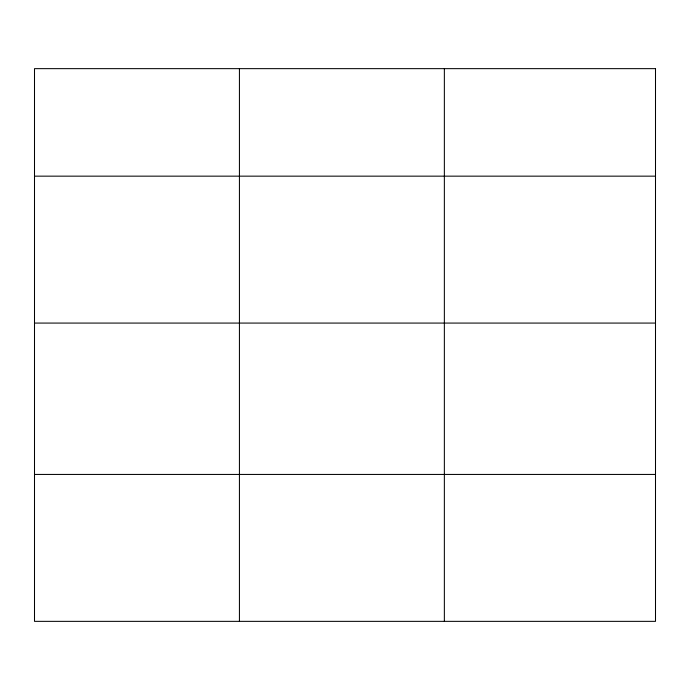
<?xml version="1.0" encoding="UTF-8"?>
<svg xmlns="http://www.w3.org/2000/svg" width="690" height="690" viewBox="0 0 690 690"><rect width="100%" height="100%" fill="white"/><g stroke="black" fill="none" stroke-linecap="round" stroke-linejoin="round"><path stroke-width="1.03" d="M34.5 176.157L655.5 176.157M34.5 323.075L655.5 323.075M34.5 474.435L655.5 474.435M444.36 68.646L444.36 621.354M239.43 68.646L239.43 621.354M655.5 68.646L34.5 68.646L34.5 621.354L655.5 621.354L655.5 68.646"/></g></svg>
